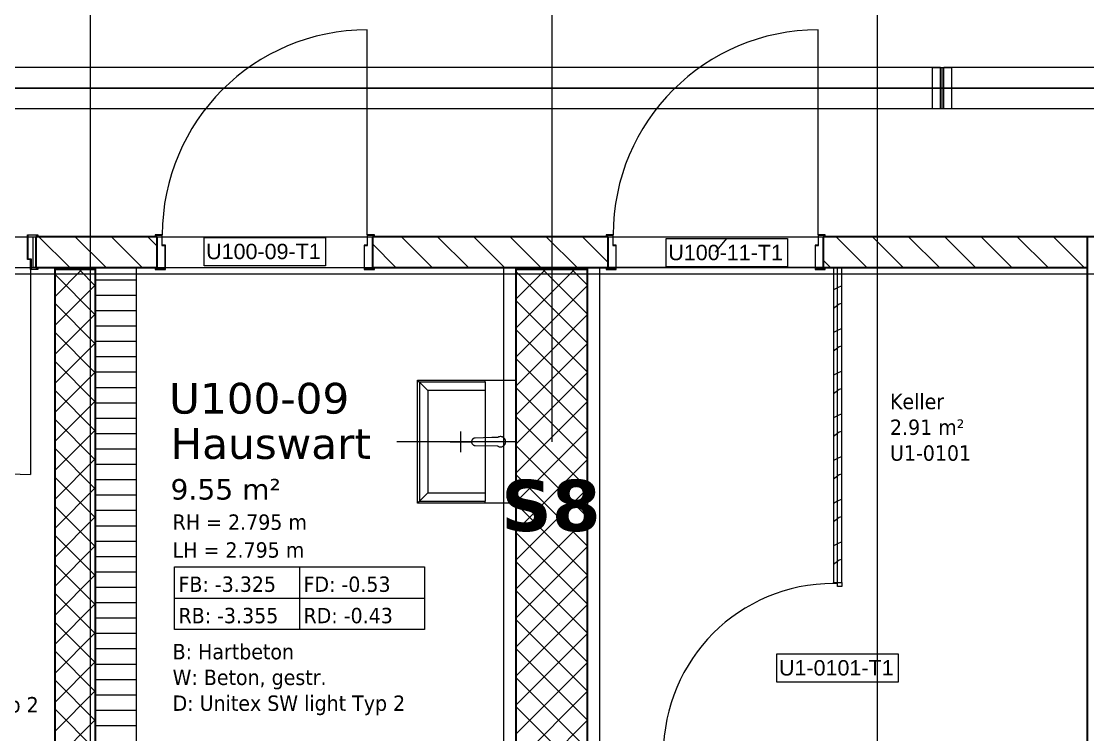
# Model space of a CAD drawing. Extents: x -982 to 937, y -179 to 616.
# Drawn here: x -209.4 to -105.4, y 177.4 to 247 of the extents above; entities that cross this region are included whole.
import ezdxf
from ezdxf.lldxf.tags import DXFTag

# ---------------------------------------------------------------- set-up
doc = ezdxf.new("R2010")
doc.units = 0
doc.layers.get('0').update_dxf_attribs({"lineweight": 13})
for name, color, linetype, lineweight in [('A-AREA-____-IDEN', 7, 'Continuous', 5), ('A-DOOR-____-IDEN', 7, 'Continuous', 5), ('A-DOOR-____-OTLN', 7, 'Continuous', 9), ('A-DOOR-FRAM-MCUT', 7, 'Continuous', 9), ('A-DOOR-OPNG-OTLN', 7, 'Continuous', 9), ('A-FLOR-____-OTLN', 7, 'Continuous', 9), ('A-FLOR-____-OVHD', 7, 'Strichpunkt - Fein', 9), ('A-WALL-____-MCUT', 7, 'Continuous', 35), ('A-WALL-____-PATT', 7, 'Continuous', 35), ('A-WALL-FNSH-MCUT', 7, 'Continuous', 35), ('G-XREF-____-OTLN-A0UJ2GQQXE', 7, 'Continuous', 9), ('P-SANR-FIXT-OTLN', 7, 'Continuous', 9), ('S-GRID-____-OTLN', 7, 'Continuous', 5)]:
    doc.layers.add(name, color=color, linetype=linetype, lineweight=lineweight)
doc.layers.add('EL01_WAN_Röhre Boden', color=7, linetype='Continuous', lineweight=13, true_color=0xff6666)
doc.layers.add('S-GRID-____-IDEN', color=7, linetype='Continuous', lineweight=9, true_color=0x5555aa)
doc.styles.get("Standard").update_dxf_attribs({"font": 'arial.ttf'})
tags = doc.linetypes.add('_Rasterlinie_', pattern=[0.375, 0.2, -0.05, 0.075, -0.05]).pattern_tags.tags
tags[10:11] = [DXFTag(74, 4), DXFTag(75, 0), DXFTag(340, '0'), DXFTag(46, 1.0), DXFTag(50, 0.0), DXFTag(44, 0.0), DXFTag(45, 0.0)]
tags[8:9] = [DXFTag(74, 4), DXFTag(75, 0), DXFTag(340, '0'), DXFTag(46, 1.0), DXFTag(50, 0.0), DXFTag(44, 0.0), DXFTag(45, 0.0)]
tags[6:7] = [DXFTag(74, 4), DXFTag(75, 0), DXFTag(340, '0'), DXFTag(46, 1.0), DXFTag(50, 0.0), DXFTag(44, 0.0), DXFTag(45, 0.0)]
tags[4:5] = [DXFTag(74, 4), DXFTag(75, 0), DXFTag(340, '0'), DXFTag(46, 1.0), DXFTag(50, 0.0), DXFTag(44, 0.0), DXFTag(45, 0.0)]
tags = doc.linetypes.add('ACAD_ISO03W100', pattern=[30, 12, -18]).pattern_tags.tags
tags[6:7] = [DXFTag(74, 4), DXFTag(75, 0), DXFTag(340, '0'), DXFTag(46, 0.0), DXFTag(50, 0.0), DXFTag(44, 0.0), DXFTag(45, 0.0)]
tags[4:5] = [DXFTag(74, 4), DXFTag(75, 0), DXFTag(340, '0'), DXFTag(46, 0.0), DXFTag(50, 0.0), DXFTag(44, 0.0), DXFTag(45, 0.0)]
tags = doc.linetypes.add('Grundrissdarstellung Sturz', pattern=[0.25, 0.15, -0.05, 0, -0.05]).pattern_tags.tags
tags[10:11] = [DXFTag(74, 4), DXFTag(75, 0), DXFTag(340, '0'), DXFTag(46, 1.0), DXFTag(50, 0.0), DXFTag(44, 0.0), DXFTag(45, 0.0)]
tags[8:9] = [DXFTag(74, 4), DXFTag(75, 0), DXFTag(340, '0'), DXFTag(46, 1.0), DXFTag(50, 0.0), DXFTag(44, 0.0), DXFTag(45, 0.0)]
tags[6:7] = [DXFTag(74, 4), DXFTag(75, 0), DXFTag(340, '0'), DXFTag(46, 1.0), DXFTag(50, 0.0), DXFTag(44, 0.0), DXFTag(45, 0.0)]
tags[4:5] = [DXFTag(74, 4), DXFTag(75, 0), DXFTag(340, '0'), DXFTag(46, 1.0), DXFTag(50, 0.0), DXFTag(44, 0.0), DXFTag(45, 0.0)]
tags = doc.linetypes.add('Strichpunkt - Fein', pattern=[0.2, 0.1, -0.05, 0, -0.05]).pattern_tags.tags
tags[10:11] = [DXFTag(74, 4), DXFTag(75, 0), DXFTag(340, '0'), DXFTag(46, 1.0), DXFTag(50, 0.0), DXFTag(44, 0.0), DXFTag(45, 0.0)]
tags[8:9] = [DXFTag(74, 4), DXFTag(75, 0), DXFTag(340, '0'), DXFTag(46, 1.0), DXFTag(50, 0.0), DXFTag(44, 0.0), DXFTag(45, 0.0)]
tags[6:7] = [DXFTag(74, 4), DXFTag(75, 0), DXFTag(340, '0'), DXFTag(46, 1.0), DXFTag(50, 0.0), DXFTag(44, 0.0), DXFTag(45, 0.0)]
tags[4:5] = [DXFTag(74, 4), DXFTag(75, 0), DXFTag(340, '0'), DXFTag(46, 1.0), DXFTag(50, 0.0), DXFTag(44, 0.0), DXFTag(45, 0.0)]
tags = doc.linetypes.add('STRICHPUNKT2', pattern=[12.7, 6.35, -3.175, 0, -3.175]).pattern_tags.tags
tags[10:11] = [DXFTag(74, 4), DXFTag(75, 0), DXFTag(340, '0'), DXFTag(46, 0.0), DXFTag(50, 0.0), DXFTag(44, 0.0), DXFTag(45, 0.0)]
tags[8:9] = [DXFTag(74, 4), DXFTag(75, 0), DXFTag(340, '0'), DXFTag(46, 0.0), DXFTag(50, 0.0), DXFTag(44, 0.0), DXFTag(45, 0.0)]
tags[6:7] = [DXFTag(74, 4), DXFTag(75, 0), DXFTag(340, '0'), DXFTag(46, 0.0), DXFTag(50, 0.0), DXFTag(44, 0.0), DXFTag(45, 0.0)]
tags[4:5] = [DXFTag(74, 4), DXFTag(75, 0), DXFTag(340, '0'), DXFTag(46, 0.0), DXFTag(50, 0.0), DXFTag(44, 0.0), DXFTag(45, 0.0)]

# ---------------------------------------------------------------- blocks, each defined once
blk = doc.blocks.new('Referenz-A0UJ2GQRXE', base_point=(-954.02, -167.52))
at = {"layer": 'A-AREA-____-IDEN', "color": 0, "linetype": 'Continuous', "ltscale": 0.13}
for p, q in [((-194.47, 193.8), (-170.07, 193.8)), ((-194.47, 187.68), (-194.47, 193.8)), ((-182.27, 193.8), (-182.27, 187.68)), ((-170.07, 193.8), (-170.07, 187.68)), ((-194.47, 190.74), (-170.07, 190.74)), ((-170.07, 187.68), (-194.47, 187.68))]:
    blk.add_line(p, q, dxfattribs=at)
at = {"layer": 'A-DOOR-____-IDEN', "color": 0, "linetype": 'Continuous', "ltscale": 0.13}
for p, q in [((-191.58, 225.93), (-179.74, 225.93)), ((-191.58, 223.15), (-191.58, 225.93)), ((-179.74, 225.93), (-179.74, 223.15)), ((-146.48, 225.83), (-134.64, 225.83)), ((-146.48, 223.05), (-146.48, 225.83)), ((-141.66, 224.49), (-140.56, 225.83)), ((-134.64, 225.83), (-134.64, 223.05)), ((-179.74, 223.15), (-191.58, 223.15)), ((-134.64, 223.05), (-146.48, 223.05)), ((-135.68, 185.3), (-123.84, 185.3)), ((-135.68, 182.52), (-135.68, 185.3)), ((-123.84, 185.3), (-123.84, 182.52)), ((-123.84, 182.52), (-135.68, 182.52))]:
    blk.add_line(p, q, dxfattribs=at)
at = {"layer": 'A-DOOR-____-OTLN', "color": 0, "linetype": 'Grundrissdarstellung Sturz', "ltscale": 0.13}
for p, q in [((-229.01, 225.99), (-208.01, 225.99)), ((-196.16, 225.99), (-175.16, 225.99)), ((-152.16, 225.99), (-131.16, 225.99)), ((-229.01, 222.99), (-208.01, 222.99)), ((-196.16, 222.99), (-175.16, 222.99)), ((-152.16, 222.99), (-131.16, 222.99))]:
    blk.add_line(p, q, dxfattribs=at)
at = {"layer": 'A-DOOR-FRAM-MCUT', "color": 0, "linetype": 'Continuous', "ltscale": 0.13}
for p, q in [((-208.81, 226.19), (-207.81, 226.19)), ((-208.81, 223.79), (-208.81, 226.19)), ((-208.77, 226.15), (-208.77, 223.83)), ((-207.85, 226.15), (-208.77, 226.15)), ((-207.85, 225.99), (-207.85, 226.15)), ((-207.81, 225.99), (-207.85, 225.99)), ((-207.81, 226.19), (-207.81, 225.99)), ((-195.66, 226.19), (-196.36, 226.19)), ((-196.36, 226.19), (-196.36, 225.99)), ((-196.36, 225.99), (-196.32, 225.99)), ((-196.32, 225.99), (-196.32, 226.15)), ((-196.32, 226.15), (-195.7, 226.15)), ((-195.7, 226.15), (-195.7, 225.15)), ((-195.66, 225.19), (-195.66, 226.19)), ((-174.96, 226.19), (-175.66, 226.19)), ((-175.66, 226.19), (-175.66, 225.19)), ((-175.62, 225.15), (-175.62, 226.15)), ((-175.62, 226.15), (-175, 226.15)), ((-175, 226.15), (-175, 225.99)), ((-175, 225.99), (-174.96, 225.99)), ((-174.96, 225.99), (-174.96, 226.19)), ((-151.66, 226.19), (-152.36, 226.19)), ((-152.36, 226.19), (-152.36, 225.99)), ((-152.36, 225.99), (-152.32, 225.99)), ((-152.32, 225.99), (-152.32, 226.15)), ((-152.32, 226.15), (-151.7, 226.15)), ((-151.7, 226.15), (-151.7, 225.15)), ((-151.66, 225.19), (-151.66, 226.19)), ((-130.96, 226.19), (-131.66, 226.19)), ((-131.66, 226.19), (-131.66, 225.19)), ((-131.62, 225.15), (-131.62, 226.15)), ((-131.62, 226.15), (-131, 226.15)), ((-131, 226.15), (-131, 225.99)), ((-131, 225.99), (-130.96, 225.99)), ((-130.96, 225.99), (-130.96, 226.19)), ((-195.7, 225.15), (-195.4, 225.15)), ((-195.36, 225.19), (-195.66, 225.19)), ((-195.4, 225.15), (-195.4, 222.83)), ((-195.36, 222.79), (-195.36, 225.19)), ((-175.66, 225.19), (-175.96, 225.19)), ((-175.96, 225.19), (-175.96, 222.79)), ((-175.92, 222.83), (-175.92, 225.15)), ((-175.92, 225.15), (-175.62, 225.15)), ((-151.7, 225.15), (-151.4, 225.15)), ((-151.36, 225.19), (-151.66, 225.19)), ((-151.4, 225.15), (-151.4, 222.83)), ((-151.36, 222.79), (-151.36, 225.19)), ((-131.66, 225.19), (-131.96, 225.19)), ((-131.96, 225.19), (-131.96, 222.79)), ((-131.92, 222.83), (-131.92, 225.15)), ((-131.92, 225.15), (-131.62, 225.15)), ((-208.51, 223.79), (-208.81, 223.79)), ((-208.77, 223.83), (-208.47, 223.83)), ((-208.51, 222.79), (-208.51, 223.79)), ((-208.47, 223.83), (-208.47, 222.83)), ((-207.81, 222.79), (-208.51, 222.79)), ((-208.47, 222.83), (-207.85, 222.83)), ((-207.85, 222.99), (-207.81, 222.99)), ((-207.85, 222.83), (-207.85, 222.99)), ((-207.81, 222.99), (-207.81, 222.79)), ((-196.32, 222.99), (-196.36, 222.99)), ((-196.36, 222.99), (-196.36, 222.79)), ((-196.36, 222.79), (-195.36, 222.79)), ((-196.32, 222.83), (-196.32, 222.99)), ((-195.4, 222.83), (-196.32, 222.83)), ((-175.96, 222.79), (-174.96, 222.79)), ((-175, 222.83), (-175.92, 222.83)), ((-174.96, 222.99), (-175, 222.99)), ((-175, 222.99), (-175, 222.83)), ((-174.96, 222.79), (-174.96, 222.99)), ((-152.32, 222.99), (-152.36, 222.99)), ((-152.36, 222.99), (-152.36, 222.79)), ((-152.36, 222.79), (-151.36, 222.79)), ((-152.32, 222.83), (-152.32, 222.99)), ((-151.4, 222.83), (-152.32, 222.83)), ((-131.96, 222.79), (-130.96, 222.79)), ((-131, 222.83), (-131.92, 222.83)), ((-130.96, 222.99), (-131, 222.99)), ((-131, 222.99), (-131, 222.83)), ((-130.96, 222.79), (-130.96, 222.99)), ((-130.16, 192.26), (-129.36, 192.26)), ((-130.16, 192.16), (-130.16, 192.26)), ((-129.76, 192.16), (-130.16, 192.16)), ((-129.76, 191.86), (-129.76, 192.16)), ((-129.36, 191.86), (-129.76, 191.86)), ((-129.36, 192.26), (-129.36, 191.86))]:
    blk.add_line(p, q, dxfattribs=at)
at = {"layer": 'A-DOOR-OPNG-OTLN', "color": 0, "linetype": 'Continuous', "ltscale": 0.13}
for p, q in [((-175.66, 226.19), (-175.66, 246.19)), ((-131.66, 226.19), (-131.66, 246.19)), ((-208.51, 222.79), (-208.51, 202.79))]:
    blk.add_line(p, q, dxfattribs=at)
for centre, major_axis in [((-175.66, 226.19), (0, 20)), ((-131.66, 226.19), (0, 20)), ((-208.51, 222.79), (-20, 0)), ((-130.16, 175.56), (0, 16.6))]:
    blk.add_ellipse(centre, major_axis=major_axis, ratio=1, start_param=0, end_param=1.570796, dxfattribs=at)
at = {"layer": 'A-FLOR-____-OTLN', "color": 0, "linetype": 'Continuous', "ltscale": 0.13}
for p, q in [((-208.26, 222.99), (-208.26, 225.99)), ((-208.26, 225.99), (-208.01, 225.99)), ((-152.16, 225.99), (-151.7, 225.99)), ((-151.66, 225.99), (-131.66, 225.99)), ((-131.62, 225.99), (-131.16, 225.99)), ((-208.01, 222.99), (-208.26, 222.99)), ((-206.16, 222.79), (-206.16, 222.99)), ((-161.16, 222.79), (-161.16, 222.99)), ((-154.16, 222.99), (-154.16, 222.79)), ((-151.4, 222.99), (-152.16, 222.99)), ((-131.96, 222.99), (-151.36, 222.99)), ((-131.16, 222.99), (-131.92, 222.99))]:
    blk.add_line(p, q, dxfattribs=at)
at = {"layer": 'A-FLOR-____-OVHD', "color": 0, "linetype": 'Strichpunkt - Fein', "ltscale": 0.13}
for p, q in [((-162.36, 222.99), (-162.36, 119.79)), ((-152.96, 110.39), (-152.96, 222.99))]:
    blk.add_line(p, q, dxfattribs=at)
at = {"layer": 'A-WALL-____-MCUT', "color": 0, "linetype": 'Continuous', "ltscale": 0.35}
for p, q in [((-196.16, 225.99), (-208.01, 225.99)), ((-208.01, 225.99), (-208.01, 222.99)), ((-196.16, 222.99), (-196.16, 225.99)), ((-152.16, 225.99), (-175.16, 225.99)), ((-175.16, 225.99), (-175.16, 222.99)), ((-152.16, 222.99), (-152.16, 225.99)), ((-131.16, 225.99), (-131.16, 222.99)), ((57.74, 225.99), (-131.16, 225.99)), ((-105.36, 39.59), (-105.36, 225.99)), ((-208.01, 222.99), (-196.16, 222.99)), ((-206.16, 222.79), (-206.16, 118.59)), ((-202.16, 222.79), (-206.16, 222.79)), ((-202.16, 118.59), (-202.16, 222.79)), ((-175.16, 222.99), (-152.16, 222.99)), ((-154.16, 222.79), (-161.16, 222.79)), ((-161.16, 222.79), (-161.16, 118.59)), ((-154.16, 111.59), (-154.16, 222.79)), ((-131.16, 222.99), (-105.36, 222.99))]:
    blk.add_line(p, q, dxfattribs=at)
at = {"layer": 'A-WALL-____-MCUT', "color": 0, "linetype": 'Continuous', "lineweight": 9, "ltscale": 0.13}
for p, q in [((-202.16, 222.99), (-202.16, 222.79)), ((-198.16, 119.79), (-198.16, 222.99)), ((-129.76, 192.26), (-129.76, 222.99))]:
    blk.add_line(p, q, dxfattribs=at)
at = {"layer": 'A-WALL-____-PATT', "color": 0, "linetype": 'Continuous', "lineweight": 9, "ltscale": 0.13}
for p, q in [((-207.69, 225.99), (-204.69, 222.99)), ((-204.15, 225.99), (-201.15, 222.99)), ((-200.61, 225.99), (-197.61, 222.99)), ((-197.08, 225.99), (-196.16, 225.07)), ((-172.33, 225.99), (-169.33, 222.99)), ((-168.79, 225.99), (-165.79, 222.99)), ((-165.26, 225.99), (-162.26, 222.99)), ((-161.72, 225.99), (-158.72, 222.99)), ((-158.19, 225.99), (-155.19, 222.99)), ((-154.65, 225.99), (-152.16, 223.5)), ((-129.9, 225.99), (-126.9, 222.99)), ((-126.37, 225.99), (-123.37, 222.99)), ((-122.83, 225.99), (-119.83, 222.99)), ((-119.3, 225.99), (-116.3, 222.99)), ((-115.76, 225.99), (-112.76, 222.99)), ((-112.23, 225.99), (-109.23, 222.99)), ((-108.69, 225.99), (-105.69, 222.99)), ((-175.16, 225.29), (-172.87, 222.99)), ((-206.16, 220.15), (-203.51, 222.79)), ((-202.16, 221.17), (-203.78, 222.79)), ((-161.16, 222.72), (-161.08, 222.79)), ((-161.16, 219.89), (-158.26, 222.79)), ((-161.16, 217.06), (-155.43, 222.79)), ((-154.16, 218.43), (-158.52, 222.79)), ((-154.16, 221.26), (-155.7, 222.79)), ((-131.16, 223.71), (-130.44, 222.99)), ((-202.16, 218.34), (-206.16, 222.34)), ((-202.16, 221.8), (-198.16, 221.8)), ((-154.16, 215.6), (-161.16, 222.6)), ((-206.16, 217.32), (-202.16, 221.32)), ((-161.16, 214.23), (-154.16, 221.23)), ((-129.76, 221.01), (-130.16, 220.81)), ((-129.36, 221.21), (-129.76, 221.01)), ((-202.16, 220.3), (-198.16, 220.3)), ((-154.16, 212.77), (-161.16, 219.77)), ((-202.16, 215.52), (-206.16, 219.52)), ((-202.16, 218.8), (-198.16, 218.8)), ((-129.76, 219.3), (-130.16, 219)), ((-129.61, 219.41), (-129.76, 219.3)), ((-129.36, 219.49), (-129.6, 219.41)), ((-206.16, 214.49), (-202.16, 218.49)), ((-161.16, 211.4), (-154.16, 218.4)), ((-202.16, 212.69), (-206.16, 216.69)), ((-202.16, 217.3), (-198.16, 217.3)), ((-154.16, 209.94), (-161.16, 216.94)), ((-129.76, 216.84), (-130.16, 216.64)), ((-129.36, 217.04), (-129.76, 216.84)), ((-206.16, 211.66), (-202.16, 215.66)), ((-202.16, 215.8), (-198.16, 215.8)), ((-161.16, 208.58), (-154.16, 215.58)), ((-129.76, 215.14), (-130.16, 214.84)), ((-129.61, 215.25), (-129.76, 215.14)), ((-129.36, 215.32), (-129.6, 215.24)), ((-202.16, 209.86), (-206.16, 213.86)), ((-202.16, 214.3), (-198.16, 214.3)), ((-154.16, 207.11), (-161.16, 214.11)), ((-206.16, 208.83), (-202.16, 212.83)), ((-202.16, 212.8), (-198.16, 212.8)), ((-161.16, 205.75), (-154.16, 212.75)), ((-129.76, 212.68), (-130.16, 212.48)), ((-129.36, 212.88), (-129.76, 212.68)), ((-202.16, 211.3), (-198.16, 211.3)), ((-154.16, 204.29), (-161.16, 211.29)), ((-202.16, 207.03), (-206.16, 211.03)), ((-129.76, 210.97), (-130.16, 210.67)), ((-129.61, 211.08), (-129.76, 210.97)), ((-129.36, 211.16), (-129.6, 211.08)), ((-206.16, 206), (-202.16, 210)), ((-202.16, 209.8), (-198.16, 209.8)), ((-161.16, 202.92), (-154.16, 209.92)), ((-202.16, 204.2), (-206.16, 208.2)), ((-202.16, 208.3), (-198.16, 208.3)), ((-154.16, 201.46), (-161.16, 208.46)), ((-129.76, 208.51), (-130.16, 208.31)), ((-129.36, 208.71), (-129.76, 208.51)), ((-206.16, 203.17), (-202.16, 207.17)), ((-161.16, 200.09), (-154.16, 207.09)), ((-202.16, 206.8), (-198.16, 206.8)), ((-129.76, 206.81), (-130.16, 206.51)), ((-129.61, 206.92), (-129.76, 206.81)), ((-129.36, 207), (-129.6, 206.92)), ((-202.16, 201.37), (-206.16, 205.37)), ((-202.16, 205.3), (-198.16, 205.3)), ((-154.16, 198.63), (-161.16, 205.63)), ((-206.16, 200.35), (-202.16, 204.35)), ((-161.16, 197.26), (-154.16, 204.26)), ((-129.76, 204.35), (-130.16, 204.15)), ((-129.36, 204.55), (-129.76, 204.35)), ((-202.16, 203.8), (-198.16, 203.8)), ((-202.16, 198.55), (-206.16, 202.55)), ((-202.16, 202.3), (-198.16, 202.3)), ((-154.16, 195.8), (-161.16, 202.8)), ((-129.76, 202.64), (-130.16, 202.34)), ((-129.61, 202.75), (-129.76, 202.64)), ((-129.36, 202.83), (-129.6, 202.75)), ((-206.16, 197.52), (-202.16, 201.52)), ((-161.16, 194.43), (-154.16, 201.43)), ((-202.16, 200.8), (-198.16, 200.8)), ((-154.16, 192.97), (-161.16, 199.97)), ((-129.76, 200.18), (-130.16, 199.98)), ((-129.36, 200.38), (-129.76, 200.18)), ((-202.16, 195.72), (-206.16, 199.72)), ((-202.16, 199.3), (-198.16, 199.3)), ((-206.16, 194.69), (-202.16, 198.69)), ((-202.16, 197.8), (-198.16, 197.8)), ((-161.16, 191.61), (-154.16, 198.61)), ((-129.76, 198.48), (-130.16, 198.18)), ((-129.61, 198.59), (-129.76, 198.48)), ((-129.36, 198.67), (-129.6, 198.59)), ((-202.16, 192.89), (-206.16, 196.89)), ((-154.16, 190.14), (-161.16, 197.14)), ((-206.16, 191.86), (-202.16, 195.86)), ((-202.16, 196.3), (-198.16, 196.3)), ((-161.16, 188.78), (-154.16, 195.78)), ((-129.76, 196.02), (-130.16, 195.82)), ((-129.36, 196.22), (-129.76, 196.02)), ((-202.16, 194.8), (-198.16, 194.8)), ((-202.16, 190.06), (-206.16, 194.06)), ((-154.16, 187.32), (-161.16, 194.32)), ((-129.76, 194.31), (-130.16, 194.01)), ((-129.61, 194.42), (-129.76, 194.31)), ((-129.36, 194.5), (-129.6, 194.42)), ((-206.16, 189.03), (-202.16, 193.03)), ((-202.16, 193.3), (-198.16, 193.3)), ((-161.16, 185.95), (-154.16, 192.95)), ((-202.16, 191.8), (-198.16, 191.8)), ((-154.16, 184.49), (-161.16, 191.49)), ((-202.16, 187.23), (-206.16, 191.23)), ((-206.16, 186.2), (-202.16, 190.2)), ((-202.16, 190.3), (-198.16, 190.3)), ((-161.16, 183.12), (-154.16, 190.12)), ((-202.16, 184.4), (-206.16, 188.4)), ((-202.16, 188.8), (-198.16, 188.8)), ((-154.16, 181.66), (-161.16, 188.66)), ((-206.16, 183.38), (-202.16, 187.38)), ((-202.16, 187.3), (-198.16, 187.3)), ((-161.16, 180.29), (-154.16, 187.29)), ((-202.16, 181.58), (-206.16, 185.58)), ((-202.16, 185.8), (-198.16, 185.8)), ((-154.16, 178.83), (-161.16, 185.83)), ((-206.16, 180.55), (-202.16, 184.55)), ((-202.16, 184.3), (-198.16, 184.3)), ((-161.16, 177.46), (-154.16, 184.46)), ((-202.16, 178.75), (-206.16, 182.75)), ((-202.16, 182.8), (-198.16, 182.8)), ((-154.16, 176), (-161.16, 183)), ((-206.16, 177.72), (-202.16, 181.72)), ((-202.16, 181.3), (-198.16, 181.3)), ((-161.16, 174.64), (-154.16, 181.64)), ((-154.16, 173.17), (-161.16, 180.17)), ((-202.16, 175.92), (-206.16, 179.92)), ((-202.16, 179.8), (-198.16, 179.8)), ((-206.16, 174.89), (-202.16, 178.89)), ((-202.16, 178.3), (-198.16, 178.3)), ((-161.16, 171.81), (-154.16, 178.81))]:
    blk.add_line(p, q, dxfattribs=at)
at = {"layer": 'A-WALL-FNSH-MCUT', "color": 0, "linetype": 'Continuous', "lineweight": 9, "ltscale": 0.13}
for p, q in [((-130.16, 222.99), (-130.16, 192.26)), ((-129.36, 192.26), (-129.36, 222.99)), ((-130.16, 192.26), (-129.36, 192.26))]:
    blk.add_line(p, q, dxfattribs=at)
at = {"layer": 'G-XREF-____-OTLN-A0UJ2GQQXE', "color": 0, "linetype": 'Continuous', "ltscale": 0.13}
for p, q in [((-165.47, 206.06), (-165.48, 206.03)), ((-165.46, 206.09), (-165.47, 206.09)), ((-165.47, 206.09), (-165.47, 206.07)), ((-165.47, 206.07), (-165.47, 206.06)), ((-165.47, 206.06), (-165.47, 206.06)), ((-165.47, 206.06), (-165.47, 206.06)), ((-165.45, 206.12), (-165.46, 206.1)), ((-165.46, 206.1), (-165.46, 206.09)), ((-165.44, 206.16), (-165.45, 206.14)), ((-165.45, 206.14), (-165.45, 206.13)), ((-165.45, 206.13), (-165.45, 206.12)), ((-165.45, 206.12), (-165.45, 206.12)), ((-165.42, 206.19), (-165.44, 206.16)), ((-165.44, 206.16), (-165.44, 206.16)), ((-165.44, 206.16), (-165.44, 206.16)), ((-165.41, 206.21), (-165.42, 206.19)), ((-165.42, 206.19), (-165.42, 206.19)), ((-165.42, 206.19), (-165.42, 206.19)), ((-165.4, 206.22), (-165.41, 206.21)), ((-165.38, 206.24), (-165.4, 206.22)), ((-165.4, 206.22), (-165.4, 206.22)), ((-165.4, 206.22), (-165.4, 206.22)), ((-165.35, 206.27), (-165.38, 206.24)), ((-165.38, 206.24), (-165.38, 206.24)), ((-165.34, 206.28), (-165.35, 206.27)), ((-165.35, 206.27), (-165.35, 206.27)), ((-165.35, 206.27), (-165.35, 206.27)), ((-165.32, 206.29), (-165.34, 206.28)), ((-165.29, 206.31), (-165.32, 206.29)), ((-165.32, 206.29), (-165.32, 206.29)), ((-165.32, 206.29), (-165.32, 206.29)), ((-165.32, 206.29), (-165.32, 206.29)), ((-165.28, 206.32), (-165.29, 206.31)), ((-165.29, 206.31), (-165.29, 206.31)), ((-165.29, 206.31), (-165.29, 206.31)), ((-165.26, 206.32), (-165.28, 206.32)), ((-165.24, 206.33), (-165.26, 206.33)), ((-165.26, 206.33), (-165.26, 206.32)), ((-165.26, 206.32), (-165.26, 206.32)), ((-165.23, 206.34), (-165.24, 206.33)), ((-165.21, 206.34), (-165.23, 206.34)), ((-165.23, 206.34), (-165.23, 206.34)), ((-165.23, 206.34), (-165.23, 206.34)), ((-165.2, 206.34), (-165.21, 206.34)), ((-165.19, 206.35), (-165.2, 206.34)), ((-165.16, 206.35), (-165.19, 206.35)), ((-165.19, 206.35), (-165.19, 206.35)), ((-165.19, 206.35), (-165.19, 206.35)), ((-165.13, 206.35), (-165.16, 206.35)), ((-165.16, 206.35), (-165.16, 206.35)), ((-165.16, 206.35), (-165.16, 206.35)), ((-163.5, 206.39), (-165.13, 206.35)), ((-163.29, 206.4), (-163.5, 206.39)), ((-162.94, 206.41), (-163.29, 206.4)), ((-162.93, 206.41), (-162.94, 206.41)), ((-162.89, 206.44), (-162.93, 206.41)), ((-162.84, 206.46), (-162.89, 206.44)), ((-162.8, 206.47), (-162.84, 206.46)), ((-162.75, 206.48), (-162.8, 206.47)), ((-162.7, 206.49), (-162.75, 206.48)), ((-162.66, 206.49), (-162.7, 206.49)), ((-162.61, 206.49), (-162.66, 206.49)), ((-162.57, 206.48), (-162.61, 206.49)), ((-162.52, 206.47), (-162.57, 206.48)), ((-162.47, 206.46), (-162.52, 206.47)), ((-162.43, 206.44), (-162.47, 206.46)), ((-162.39, 206.41), (-162.43, 206.44)), ((-162.34, 206.38), (-162.39, 206.41)), ((-162.31, 206.35), (-162.34, 206.38)), ((-162.27, 206.31), (-162.31, 206.35)), ((-162.24, 206.27), (-162.27, 206.31)), ((-162.21, 206.22), (-162.24, 206.27)), ((-162.19, 206.18), (-162.21, 206.22)), ((-162.18, 206.13), (-162.19, 206.18)), ((-162.17, 206.08), (-162.18, 206.13)), ((-162.16, 206.04), (-162.17, 206.08)), ((-162.16, 205.99), (-162.16, 206.04)), ((-165.48, 206.03), (-165.48, 206.03)), ((-165.48, 206.03), (-165.48, 206.02)), ((-165.48, 206.02), (-165.48, 205.99)), ((-165.48, 205.99), (-165.48, 205.96)), ((-165.48, 205.96), (-165.48, 205.96)), ((-165.48, 205.96), (-165.48, 205.96)), ((-165.48, 205.96), (-165.47, 205.93)), ((-165.47, 205.93), (-165.47, 205.93)), ((-165.47, 205.93), (-165.47, 205.92)), ((-165.47, 205.92), (-165.47, 205.91)), ((-165.47, 205.91), (-165.47, 205.9)), ((-165.47, 205.9), (-165.46, 205.89)), ((-165.46, 205.89), (-165.46, 205.89)), ((-165.46, 205.89), (-165.46, 205.88)), ((-165.46, 205.88), (-165.45, 205.86)), ((-165.45, 205.86), (-165.45, 205.86)), ((-165.45, 205.86), (-165.45, 205.86)), ((-165.45, 205.86), (-165.45, 205.84)), ((-165.45, 205.84), (-165.44, 205.83)), ((-165.44, 205.83), (-165.44, 205.83)), ((-165.44, 205.83), (-165.44, 205.83)), ((-165.44, 205.83), (-165.42, 205.8)), ((-165.42, 205.8), (-165.42, 205.8)), ((-165.42, 205.8), (-165.42, 205.8)), ((-165.42, 205.8), (-165.41, 205.78)), ((-165.41, 205.78), (-165.4, 205.77)), ((-165.4, 205.77), (-165.4, 205.77)), ((-165.4, 205.77), (-165.4, 205.77)), ((-165.4, 205.77), (-165.38, 205.74)), ((-165.38, 205.74), (-165.38, 205.74)), ((-165.38, 205.74), (-165.35, 205.72)), ((-165.35, 205.72), (-165.35, 205.72)), ((-165.35, 205.72), (-165.35, 205.72)), ((-165.35, 205.72), (-165.34, 205.71)), ((-165.34, 205.71), (-165.32, 205.7)), ((-165.32, 205.7), (-165.32, 205.7)), ((-165.32, 205.7), (-165.32, 205.69)), ((-165.32, 205.69), (-165.32, 205.69)), ((-165.32, 205.69), (-165.29, 205.68)), ((-165.29, 205.68), (-165.29, 205.68)), ((-165.29, 205.68), (-165.29, 205.68)), ((-165.29, 205.68), (-165.28, 205.67)), ((-165.28, 205.67), (-165.26, 205.66)), ((-165.26, 205.66), (-165.26, 205.66)), ((-165.26, 205.66), (-165.26, 205.66)), ((-165.26, 205.66), (-165.26, 205.66)), ((-165.26, 205.66), (-165.23, 205.65)), ((-165.23, 205.65), (-165.23, 205.65)), ((-165.23, 205.65), (-165.23, 205.65)), ((-165.23, 205.65), (-165.21, 205.64)), ((-165.21, 205.64), (-165.2, 205.64)), ((-165.2, 205.64), (-165.19, 205.64)), ((-165.19, 205.64), (-165.19, 205.64)), ((-165.19, 205.64), (-165.19, 205.64)), ((-165.19, 205.64), (-165.16, 205.64)), ((-165.16, 205.64), (-165.16, 205.64)), ((-165.16, 205.64), (-165.16, 205.64)), ((-165.16, 205.64), (-165.13, 205.63)), ((-165.13, 205.63), (-162.94, 205.58)), ((-162.94, 205.58), (-162.93, 205.57)), ((-162.93, 205.57), (-162.89, 205.55)), ((-162.89, 205.55), (-162.84, 205.53)), ((-162.84, 205.53), (-162.8, 205.51)), ((-162.8, 205.51), (-162.75, 205.5)), ((-162.75, 205.5), (-162.7, 205.49)), ((-162.7, 205.49), (-162.66, 205.49)), ((-162.66, 205.49), (-162.61, 205.49)), ((-162.61, 205.49), (-162.57, 205.5)), ((-162.57, 205.5), (-162.52, 205.51)), ((-162.52, 205.51), (-162.47, 205.53)), ((-162.47, 205.53), (-162.43, 205.55)), ((-162.43, 205.55), (-162.39, 205.57)), ((-162.39, 205.57), (-162.34, 205.6)), ((-162.34, 205.6), (-162.31, 205.64)), ((-162.31, 205.64), (-162.27, 205.68)), ((-162.27, 205.68), (-162.24, 205.72)), ((-162.24, 205.72), (-162.21, 205.76)), ((-162.21, 205.76), (-162.19, 205.81)), ((-162.19, 205.81), (-162.18, 205.86)), ((-162.18, 205.86), (-162.17, 205.9)), ((-162.17, 205.9), (-162.16, 205.95)), ((-162.16, 205.95), (-162.16, 205.99))]:
    blk.add_line(p, q, dxfattribs=at)
at = {"layer": 'P-SANR-FIXT-OTLN', "color": 0, "linetype": 'Continuous', "ltscale": 0.13}
for p, q in [((-170.76, 211.99), (-164.16, 211.99)), ((-170.76, 211.99), (-170.75, 211.99)), ((-170.76, 199.99), (-170.76, 211.99)), ((-170.75, 211.99), (-170.75, 211.98)), ((-170.75, 211.98), (-170.74, 211.97)), ((-170.74, 211.97), (-170.73, 211.97)), ((-170.73, 211.97), (-170.73, 211.96)), ((-170.73, 211.96), (-170.72, 211.96)), ((-170.72, 211.96), (-170.72, 211.95)), ((-170.72, 211.95), (-170.71, 211.95)), ((-170.71, 211.95), (-170.71, 211.95)), ((-170.71, 211.95), (-170.71, 211.94)), ((-170.71, 211.94), (-170.7, 211.94)), ((-170.7, 211.94), (-170.7, 211.93)), ((-170.7, 211.93), (-170.7, 211.93)), ((-170.7, 211.93), (-170.69, 211.93)), ((-170.69, 211.93), (-170.69, 211.92)), ((-170.69, 211.92), (-170.69, 211.92)), ((-170.69, 211.92), (-170.68, 211.92)), ((-170.68, 211.92), (-170.68, 211.91)), ((-170.68, 211.91), (-170.68, 211.91)), ((-170.68, 211.91), (-170.67, 211.91)), ((-170.67, 211.91), (-170.67, 211.9)), ((-170.67, 211.9), (-170.67, 211.9)), ((-170.67, 211.9), (-170.66, 211.9)), ((-170.66, 211.9), (-170.66, 211.89)), ((-170.66, 211.89), (-170.66, 211.89)), ((-170.66, 211.89), (-170.65, 211.89)), ((-170.65, 211.89), (-170.65, 211.88)), ((-170.65, 211.88), (-170.64, 211.88)), ((-170.64, 211.88), (-170.64, 211.88)), ((-170.64, 211.88), (-170.64, 211.87)), ((-170.64, 211.87), (-170.63, 211.87)), ((-170.63, 211.87), (-170.63, 211.86)), ((-170.63, 211.86), (-170.63, 211.86)), ((-170.63, 211.86), (-170.62, 211.86)), ((-170.62, 211.86), (-170.62, 211.85)), ((-170.62, 211.85), (-170.62, 211.85)), ((-170.62, 211.85), (-170.61, 211.85)), ((-170.61, 211.85), (-170.61, 211.84)), ((-170.61, 211.84), (-170.61, 211.84)), ((-170.61, 211.84), (-170.6, 211.84)), ((-170.6, 211.84), (-170.6, 211.83)), ((-170.6, 211.83), (-170.6, 211.83)), ((-170.6, 211.83), (-170.59, 211.82)), ((-170.59, 211.82), (-170.58, 211.82)), ((-170.58, 211.82), (-170.58, 211.81)), ((-170.58, 211.81), (-170.57, 211.8)), ((-170.57, 211.8), (-170.56, 211.8)), ((-170.56, 211.8), (-170.56, 211.79)), ((-164.16, 211.79), (-170.56, 211.79)), ((-170.56, 211.79), (-169.76, 210.99)), ((-170.56, 211.79), (-170.56, 200.19)), ((-164.16, 211.99), (-161.16, 211.99)), ((-164.16, 211.79), (-164.16, 211.99)), ((-164.16, 211.79), (-164.16, 206.38)), ((-164.16, 210.99), (-169.76, 210.99)), ((-169.76, 210.99), (-169.76, 200.99)), ((-166.56, 206.99), (-166.56, 204.99)), ((-164.16, 206.38), (-164.16, 205.61)), ((-167.56, 205.99), (-165.56, 205.99)), ((-164.16, 205.61), (-164.16, 200.19)), ((-170.56, 200.19), (-169.76, 200.99)), ((-169.76, 200.99), (-164.16, 200.99)), ((-170.76, 199.99), (-170.75, 200)), ((-164.16, 199.99), (-170.76, 199.99)), ((-170.75, 200), (-170.75, 200.01)), ((-170.75, 200.01), (-170.74, 200.01)), ((-170.74, 200.01), (-170.73, 200.02)), ((-170.73, 200.02), (-170.72, 200.03)), ((-170.73, 200.02), (-170.73, 200.02)), ((-170.72, 200.03), (-170.71, 200.04)), ((-170.72, 200.03), (-170.72, 200.03)), ((-170.71, 200.04), (-170.7, 200.05)), ((-170.71, 200.04), (-170.71, 200.04)), ((-170.71, 200.04), (-170.71, 200.04)), ((-170.7, 200.05), (-170.69, 200.06)), ((-170.7, 200.05), (-170.7, 200.05)), ((-170.7, 200.05), (-170.7, 200.05)), ((-170.69, 200.06), (-170.68, 200.07)), ((-170.69, 200.06), (-170.69, 200.06)), ((-170.69, 200.06), (-170.69, 200.06)), ((-170.68, 200.07), (-170.68, 200.08)), ((-170.68, 200.08), (-170.67, 200.08)), ((-170.68, 200.07), (-170.68, 200.07)), ((-170.67, 200.08), (-170.67, 200.09)), ((-170.67, 200.09), (-170.66, 200.09)), ((-170.67, 200.08), (-170.67, 200.08)), ((-170.66, 200.09), (-170.66, 200.1)), ((-170.66, 200.1), (-170.65, 200.1)), ((-170.66, 200.09), (-170.66, 200.09)), ((-170.65, 200.1), (-170.64, 200.11)), ((-170.65, 200.1), (-170.65, 200.1)), ((-170.64, 200.11), (-170.63, 200.12)), ((-170.64, 200.11), (-170.64, 200.11)), ((-170.64, 200.11), (-170.64, 200.11)), ((-170.63, 200.12), (-170.62, 200.13)), ((-170.63, 200.12), (-170.63, 200.12)), ((-170.63, 200.12), (-170.63, 200.12)), ((-170.62, 200.13), (-170.61, 200.14)), ((-170.62, 200.13), (-170.62, 200.13)), ((-170.62, 200.13), (-170.62, 200.13)), ((-170.61, 200.14), (-170.61, 200.15)), ((-170.61, 200.15), (-170.6, 200.15)), ((-170.61, 200.14), (-170.61, 200.14)), ((-170.6, 200.15), (-170.6, 200.16)), ((-170.6, 200.16), (-170.59, 200.16)), ((-170.6, 200.15), (-170.6, 200.15)), ((-170.59, 200.16), (-170.58, 200.17)), ((-170.58, 200.17), (-170.57, 200.18)), ((-170.58, 200.17), (-170.58, 200.17)), ((-170.57, 200.18), (-170.56, 200.19)), ((-170.56, 200.19), (-164.16, 200.19)), ((-170.56, 200.19), (-170.56, 200.19)), ((-164.16, 199.99), (-164.16, 200.19)), ((-161.16, 199.99), (-164.16, 199.99))]:
    blk.add_line(p, q, dxfattribs=at)
at = {"layer": 'P-SANR-FIXT-OTLN', "color": 0, "linetype": 'Strichpunkt - Fein', "ltscale": 0.13}
blk.add_line((-161.16, 205.99), (-172.76, 205.99), dxfattribs=at)
at = {"layer": 'S-GRID-____-OTLN', "color": 0, "linetype": '_Rasterlinie_', "ltscale": 0.13}
for p, q in [((-157.66, 606.16), (-157.66, 205.98)), ((-202.66, -167.52), (-202.66, 592.59)), ((-125.86, -167.52), (-125.86, 592.59)), ((-938.86, 222.39), (306.33, 222.39))]:
    blk.add_line(p, q, dxfattribs=at)
at = {"layer": 'A-AREA-____-IDEN', "color": 0, "linetype": 'Continuous', "ltscale": 0.13, "attachment_point": 1}
for s, insert, char_height in [('{\\fVerdana;U100-09}', (-195, 211.74), 3), ('{\\W0.9;\\fVerdana;Keller}', (-124.65, 210.67), 1.5), ('{\\W0.9;\\fVerdana;2.91 m²}', (-124.65, 208.16), 1.5), ('{\\fVerdana;Hauswart}', (-194.86, 207.32), 3), ('{\\W0.9;\\fVerdana;U1-0101}', (-124.65, 205.64), 1.5), ('{\\fVerdana;9.55 m²}', (-194.85, 202.35), 2), ('{\\W0.9;\\fVerdana;RH = 2.795 m}', (-194.65, 198.9), 1.5), ('{\\W0.9;\\fVerdana;LH = 2.795 m}', (-194.65, 196.18), 1.5), ('{\\W0.9;\\fVerdana;FB: -3.325}', (-194.08, 192.84), 1.5), ('{\\W0.9;\\fVerdana;FD: -0.53}', (-181.88, 192.84), 1.5), ('{\\W0.9;\\fVerdana;RB: -3.355}', (-194.08, 189.78), 1.5), ('{\\W0.9;\\fVerdana;RD: -0.43}', (-181.88, 189.78), 1.5), ('{\\W0.9;\\fVerdana;B: Hartbeton}', (-194.65, 186.26), 1.5), ('{\\W0.9;\\fVerdana;W: Beton, gestr.}', (-194.65, 183.75), 1.5), ('{\\W0.9;\\fVerdana;D: Unitex SW light Typ 2}', (-230.41, 181.08), 1.5), ('{\\W0.9;\\fVerdana;D: Unitex SW light Typ 2}', (-194.65, 181.23), 1.5)]:
    blk.add_mtext(s, dxfattribs=dict(at, insert=insert, char_height=char_height))
at = {"layer": 'A-DOOR-____-IDEN', "color": 0, "linetype": 'Continuous', "ltscale": 0.13, "char_height": 1.5, "attachment_point": 1}
for s, insert in [('{\\fArial;U100-09-T1}', (-191.38, 225.31)), ('{\\fArial;U100-11-T1}', (-146.28, 225.21)), ('{\\fArial;U1-0101-T1}', (-135.48, 184.68))]:
    blk.add_mtext(s, dxfattribs=dict(at, insert=insert))
at = {"layer": 'S-GRID-____-IDEN', "color": 0, "linetype": 'Continuous', "lineweight": 5, "ltscale": 0.13, "insert": (-162.59, 202.28), "char_height": 5, "attachment_point": 1}
blk.add_mtext('{\\fVerdana|b1|i0;S8}', dxfattribs=at)
blk = doc.blocks.new('Wickelfalzrohr-A0UJ2GR3XE', base_point=(-119.41, 238.5))
at = {"color": 0, "linetype": 'ByBlock', "lineweight": -2, "ltscale": 0.13}
for p, q in [((0.59, 242.5), (-119.41, 242.5)), ((-119.41, 241.33), (-119.41, 242.5)), ((-119.41, 239.68), (-119.41, 241.33)), ((-119.41, 238.5), (-119.41, 239.68)), ((-119.41, 238.5), (0.59, 238.5))]:
    blk.add_line(p, q, dxfattribs=at)
at = {"color": 0, "linetype": 'STRICHPUNKT2', "lineweight": 25, "ltscale": 0.25}
blk.add_line((-119.41, 240.5), (0.59, 240.5), dxfattribs=at)
blk = doc.blocks.new('Steckverbinder-A0UJ2GTJXE', base_point=(-120.51, 238.5))
at = {"color": 0, "linetype": 'ByBlock', "lineweight": -2, "ltscale": 0.13}
for p, q in [((-118.61, 242.49), (-120.51, 242.49)), ((-120.51, 241.33), (-120.51, 242.49)), ((-119.56, 238.5), (-119.56, 242.5)), ((-118.61, 241.33), (-118.61, 242.49)), ((-120.51, 239.68), (-120.51, 241.33)), ((-118.61, 239.68), (-118.61, 241.33)), ((-120.51, 238.51), (-120.51, 239.68)), ((-118.61, 238.51), (-118.61, 239.68)), ((-120.51, 238.51), (-118.61, 238.51))]:
    blk.add_line(p, q, dxfattribs=at)
at = {"color": 0, "linetype": 'STRICHPUNKT2', "lineweight": 25, "ltscale": 0.25}
blk.add_line((-118.61, 240.5), (-120.51, 240.5), dxfattribs=at)
blk = doc.blocks.new('Wickelfalzrohr-A0UJ2H2FXE', base_point=(-239.71, 238.5))
at = {"color": 0, "linetype": 'ByBlock', "lineweight": -2, "ltscale": 0.13}
for p, q in [((-119.71, 242.5), (-239.71, 242.5)), ((-119.71, 241.33), (-119.71, 242.5)), ((-119.71, 239.68), (-119.71, 241.33)), ((-119.71, 238.5), (-119.71, 239.68)), ((-239.71, 238.5), (-119.71, 238.5))]:
    blk.add_line(p, q, dxfattribs=at)
at = {"color": 0, "linetype": 'STRICHPUNKT2', "lineweight": 25, "ltscale": 0.25}
blk.add_line((-239.71, 240.5), (-119.71, 240.5), dxfattribs=at)

msp = doc.modelspace()

# ---------------------------------------------------------------- block references
at = {"color": 9, "lineweight": 25, "ltscale": 0.25, "true_color": 0xc0c0c0}
msp.add_blockref('Referenz-A0UJ2GQRXE', (-954.02, -167.52), dxfattribs=at)
at = {"layer": 'EL01_WAN_Röhre Boden', "color": 6, "linetype": 'ACAD_ISO03W100', "ltscale": 0.13, "true_color": 0xff00ff}
for name, p in [('Wickelfalzrohr-A0UJ2H2FXE', (-239.71, 238.5)), ('Steckverbinder-A0UJ2GTJXE', (-120.51, 238.5)), ('Wickelfalzrohr-A0UJ2GR3XE', (-119.41, 238.5))]:
    msp.add_blockref(name, p, dxfattribs=at)

doc.saveas('drawing.dxf')
